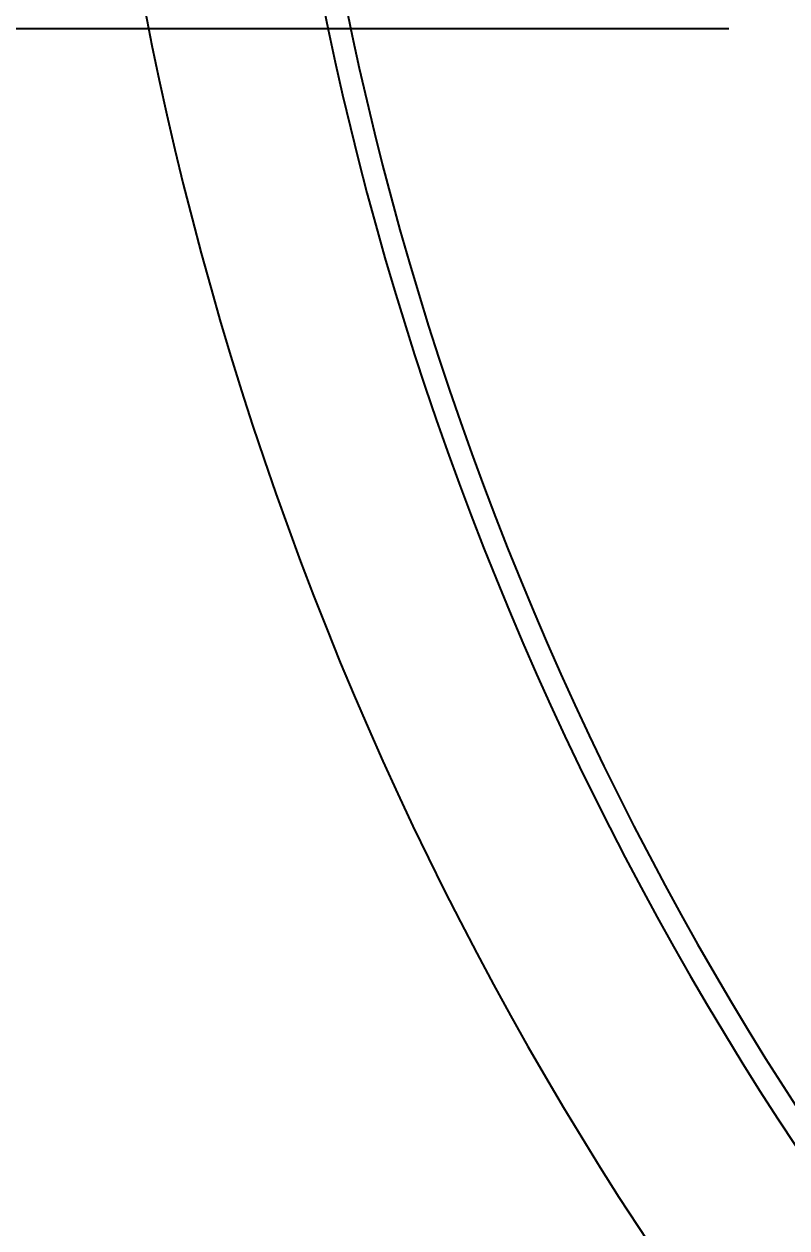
# Model space of a CAD drawing. Header units: metres. Extents: x 0 to 63075, y 0 to 44550.
# Drawn here: x 13568.2 to 13843.6, y 30981.1 to 31416 of the extents above; entities that cross this region are included whole.
import ezdxf

# ---------------------------------------------------------------- set-up
doc = ezdxf.new("R2010")
doc.units = ezdxf.units.M
doc.header["$LTSCALE"] = 75
doc.layers.add('SDM', color=7, linetype='Continuous')
doc.layers.add('SL1', color=8, linetype='Continuous')
doc.styles.add('ROMANS', font='ROMANS.SHX')
doc.dimstyles.new('75___1-75', dxfattribs={"dimscale": 75, "dimtxt": 2.5, "dimasz": 2, "dimexe": 1.5, "dimexo": 1, "dimgap": 0.5, "dimtad": 1, "dimdec": 0, "dimzin": 12, "dimtxsty": 'ROMANS', "dimcen": 0, "dimclrd": 256, "dimclre": 256, "dimclrt": 3, "dimazin": 3, "dimtfac": 1, "dimtdec": 0, "dimtmove": 0, "dimatfit": 0, "dimfxl": 1, "dimlwd": -1, "dimlwe": -1, "dimarcsym": 0})

# ---------------------------------------------------------------- blocks, each defined once
blk = doc.blocks.new('A$C52ce5e24')
at = {"layer": 'SL1'}
for radius, start, end in [(1221.5, 124.20985, 67.29436), (1158, 126.37415, 69.37001), (1150, 126.66829, 69.21988)]:
    blk.add_arc((6551.95, 10099.98), radius, start, end, dxfattribs=at)
blk = doc.blocks.new('*D27')
at = {"layer": 'Defpoints', "color": 0, "transparency": 16777216}
for p in [(11751.7, 31651.48), (12031.33, 31651.48), (13897.71, 31414.24)]:
    blk.add_point(p, dxfattribs=at)
at = {"layer": 'SDM', "transparency": 16777216}
for p, q in [((11751.7, 31801.48), (11751.7, 32508.62)), ((11956.33, 31651.48), (11639.2, 31651.48)), ((11751.7, 31414.24), (11751.7, 31651.48)), ((13822.71, 31414.24), (11639.2, 31414.24)), ((11751.7, 31264.24), (11751.7, 31114.24))]:
    blk.add_line(p, q, dxfattribs=at)
for points in [[(11726.7, 31801.48), (11776.7, 31801.48), (11751.7, 31651.48)], [(11726.7, 31264.24), (11776.7, 31264.24), (11751.7, 31414.24)]]:
    blk.add_solid(points, dxfattribs=at)
at = {"layer": 'SDM', "color": 3, "transparency": 16777216, "insert": (11620.45, 32230.05), "char_height": 187.5, "attachment_point": 5, "rotation": 90, "style": 'ROMANS'}
blk.add_mtext('237', dxfattribs=at)

msp = doc.modelspace()

# ---------------------------------------------------------------- block references
at = {"layer": 'SDM'}
msp.add_blockref('A$C52ce5e24', (8259.51, 21551.5), dxfattribs=at)

# ---------------------------------------------------------------- dimensions: what is measured, and where the dimension line sits
dim = msp.add_linear_dim(base=(11751.7, 31651.48), p1=(13897.71, 31414.24), p2=(12031.33, 31651.48), angle=90, dimstyle='75___1-75', dxfattribs=at)
dim.commit()
dim.dimension.update_dxf_attribs({"geometry": '*D27', "text_midpoint": (11620.45, 32230.05)})

doc.saveas('drawing.dxf')
